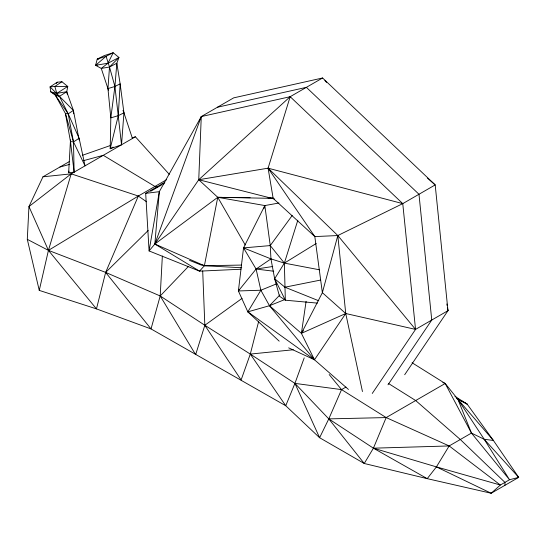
<?xml version="1.0" encoding="UTF-8"?>
<svg xmlns="http://www.w3.org/2000/svg" width="546" height="546" viewBox="0 0 546 546"><rect width="100%" height="100%" fill="white"/><g stroke="black" fill="none" stroke-linecap="round" stroke-linejoin="round"><path stroke-width="0.82" d="M67.254 94.124L66.748 91.721L67.745 86.459L61.937 81.75L57.159 82.221L50.068 86.903L59.446 96.328L68.209 113.827L73.498 141.933L74.12 172.154L68.659 172.727L70.495 139.872M404.682 374.727L447.973 310.681L435.189 184.91L322.597 77.982L233.688 97.857L201.269 116.578L198.744 179.73L154.846 244.028L149.078 250.942L199.549 271.144L240.95 269.233M454.934 396.376L467.13 404.081L493.393 440.451L518.7 477.368L491.182 493.256L427.231 478.651L364.237 463.486L319.608 437.721L285.742 405.739L151.024 328.924L96.465 308.886L39.251 290.39L27.3 239.339L28.952 206.559L42.977 176.802L69.506 161.486M162.353 256.006L160.203 295.973L151.024 328.924L105.651 272.406L48.437 250.375L27.3 239.339M122.986 110.449L123.935 112.817L118.277 115.663L110.824 117.868L107.951 88.589L109.507 67.028L106.074 56.272L113.199 52.744L118.96 57.48L116.837 63.193L114.919 86.466L110.824 117.868L110.203 148.744L121.526 144.786L123.935 112.817L120.14 83.845L116.837 63.193L109.507 67.028L101.269 68.421L95.611 65.315L97.222 59.098L104.341 55.569L113.199 52.744L107.965 63.234L101.269 68.421L108.47 90.186M372.263 393.448L415.547 329.402L402.764 203.631L290.172 96.703L198.744 179.73L217.752 197.304L204.388 265.731L199.549 271.144L154.846 244.028L159.323 191.673L201.269 116.578L290.172 96.703L322.597 77.982M279.197 341.161L247.836 311.855L238.397 290.957L243.53 247.898L264.837 205.562L278.951 203.016M306.108 301.29L301.399 333.353L314.476 359.773L348.457 389.448M68.659 172.727L69.014 171.069M39.251 290.39L48.437 250.375L71.192 173.846L135.381 136.787L169.287 174.345M258.729 321.178L250.3 354.081L241.114 379.975L204.832 325.273L160.203 295.973L105.651 272.406L138.322 196.028L166.496 179.764M290.172 96.703L268.093 168.175L273.157 198.375L314.824 236.582L322.365 292.683L301.399 333.353L269.485 305.705L260.851 290.233L256.094 269.048L243.53 247.898L270.25 245.584L292.206 215.486M276.433 283.906L260.851 290.233L238.397 290.957L238.902 289.332M263.834 208.818L264.837 205.562L217.752 197.304L154.846 244.028L204.388 265.731L241.728 267.752M317.41 303.119L285.333 300.198L279.491 296.225L274.658 278.747L284.364 263.117L297.829 220.229M154.846 244.028L201.269 116.578M304.204 357.876L294.929 383.381L285.742 405.739L250.3 354.081L204.832 325.273L202.702 270.952M412.08 362.762L445.195 383.497L471.457 433.074L484.213 439.284L493.393 440.451L457.944 399.385L445.195 383.497L386.172 417.574L373.416 448.184L364.237 463.486L328.788 418.891L294.929 383.381L250.3 354.081L293.332 349.754M345.973 387.066L341.543 389.619L328.788 418.891L319.608 437.721L294.929 383.381L341.543 389.619L386.172 417.574L449.167 445.945L500.361 485.025L509.52 479.736L518.7 477.368L484.213 439.284L457.944 399.385L456.531 398.457M274.706 199.044L198.744 179.73L268.093 168.175L337.817 235.544L345.741 313.52L314.476 359.773L247.836 311.855L260.851 290.233M386.172 417.574L328.788 418.891L373.416 448.184L427.231 478.651L436.411 466.885L449.167 445.945L471.457 433.074L509.52 479.736L484.213 439.284M56.245 83.593L57.159 82.221M387.994 384.793L431.756 320.045L418.98 194.267L306.381 87.346L217.479 107.221M303.467 330.664L301.399 333.353L345.741 313.52L415.547 329.402L447.973 310.681L447.42 307.323M238.397 290.957L256.094 269.048L270.952 258.893L284.364 263.117L319.533 269.813M188.438 266.434L160.203 295.973L195.645 354.688L204.832 325.273L242.09 298.348M279.975 294.874L269.485 305.705L247.836 311.855M148.191 230.494L105.651 272.406L96.465 308.886L48.437 250.375L28.952 206.559L71.192 173.846L138.322 196.028L146.621 201.808M97.236 65.227L95.611 65.315L106.074 56.272L97.222 59.098L98.785 59.173M61.937 81.75L54.846 86.432L50.068 86.903L50.737 91.817L55.405 95.291L68.209 113.827L79.122 138.268L85.046 165.847L73.498 141.933L65.431 113.527L55.405 95.291L59.446 96.328L73.396 110.442L79.15 139.926M66.748 91.721L59.446 96.328L50.737 91.817L56.798 93.366L66.748 91.721L73.396 110.442L68.209 113.827L65.431 113.527L70.489 141.571L74.12 172.154M79.122 138.268L73.498 141.933L70.489 141.571M264.837 205.562L270.25 245.584L270.952 258.893L274.658 278.747L285.333 300.198L284.364 263.117L316.216 243.496M48.437 250.375L138.322 196.028M113.111 147.065L110.203 148.744L118.277 115.663L120.14 83.845L114.919 86.466L107.951 88.589M145.68 193.366L159.323 191.673L149.078 250.942L145.68 193.366L164.837 182.303M150.641 191.284L161.561 184.978M402.764 203.631L268.093 168.175L314.824 236.582L337.817 235.544L402.764 203.631L435.189 184.91L427.538 178.194M285.087 299.426L269.485 305.705L314.476 359.773L288.67 347.857M82.487 155.276L110.538 145.468M132.173 137.906L135.381 136.787M59.93 167.021L69.745 164.366M83.654 160.613L103.283 155.317L154.934 186.439L157.337 187.189M274.658 278.747L284.93 287.203L320.611 280.057M95.611 65.315L107.965 63.234L118.96 57.48L109.507 67.028L114.919 86.466L121.526 144.786M272.734 266.503L256.094 269.048L273.744 271.219M161.889 184.009L164.298 183.709M42.977 176.802L71.192 173.846M203.071 265.028L201.372 265.11L189.503 260.353M449.167 445.945L373.416 448.184L436.411 466.885L500.361 485.025L491.182 493.256L436.411 466.885M204.388 265.731L241.496 265.069M245.25 244.99L217.752 197.304L222.01 197.359M223.717 197.379L250.136 197.707M268.031 197.925L273.15 197.986M217.752 197.304L273.157 198.375M243.53 247.898L270.952 258.893M284.93 287.203L318.816 300.805M442.861 382.521L445.195 383.497M457.616 398.587L459.084 399.433M460.544 400.279L467.13 404.081L457.944 399.385L471.457 433.074M388.329 383.401L415.683 400.539L460.312 439.51L504.941 482.377L504.941 485.312M324.877 80.515L326.59 82.419M415.547 329.402L337.817 235.544L322.365 292.683L345.741 313.52L362.455 391.557M329.183 374.542L341.543 389.619M270.25 245.584L284.364 263.117M123.935 112.817L132.446 138.479M447.536 309.056L447.973 310.681M446.867 303.972L447.14 305.651M73.396 110.442L73.724 113.773M67.745 86.459L56.798 93.366L54.846 86.432L67.745 86.459"/></g></svg>
